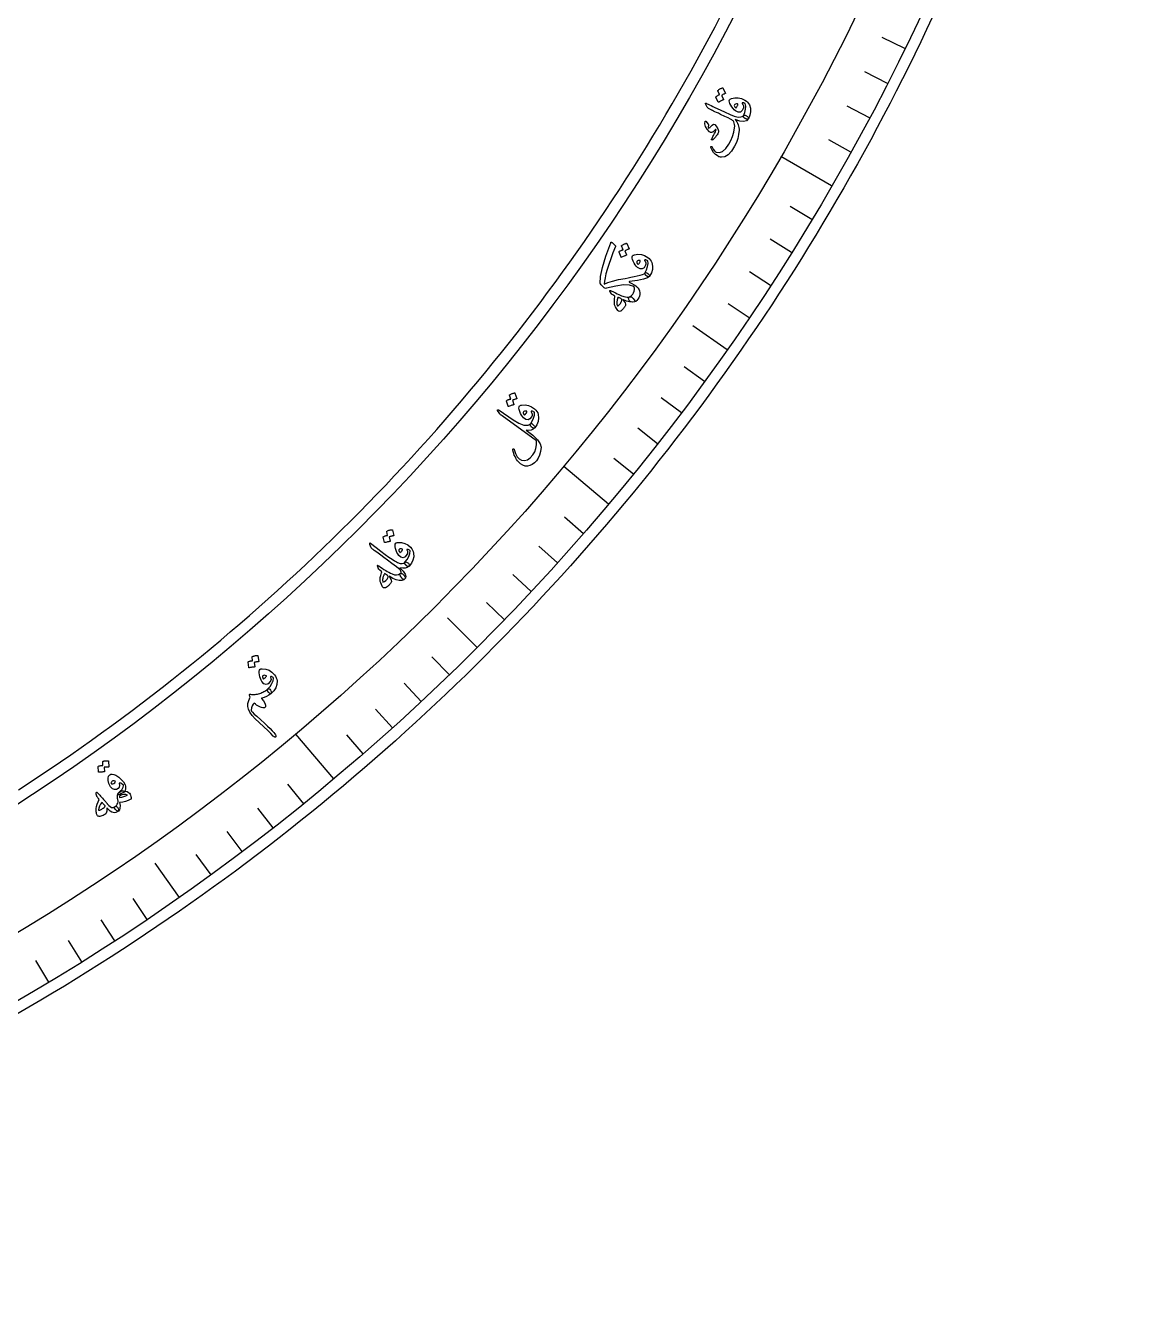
# Model space of a CAD drawing. Header units: millimetres. Extents: x -140 to 140, y -140 to 181.
# Drawn here: x 70.3 to 139.3, y -139.3 to -59.6 of the extents above; entities that cross this region are included whole.
import ezdxf

# ---------------------------------------------------------------- set-up
doc = ezdxf.new("R2010")
doc.units = ezdxf.units.MM
for name, color, linetype in [('CUT_INNER', 6, 'Continuous'), ('CUT_OUTER', 1, 'Continuous'), ('ENGRAVE', 7, 'Continuous'), ('ENGRAVE_FINE', 8, 'Continuous'), ('TEXT', 5, 'Continuous')]:
    doc.layers.add(name, color=color, linetype=linetype)

msp = doc.modelspace()

# ---------------------------------------------------------------- linework, layer by layer
at = {"layer": 'CUT_INNER'}
msp.add_lwpolyline([(69.8561, -107.3766), (70.5137, -106.9459), (71.1685, -106.5113), (71.8207, -106.0726), (72.4702, -105.6299), (73.117, -105.1832), (73.761, -104.7326), (74.4023, -104.2781), (75.0407, -103.8196), (75.6763, -103.3572), (76.3091, -102.8909), (76.939, -102.4207), (77.566, -101.9467), (78.19, -101.4689), (78.8112, -100.9872), (79.4293, -100.5017), (80.0445, -100.0124), (80.6567, -99.5194), (81.2658, -99.0226), (81.8718, -98.5221), (82.4748, -98.0179), (83.0747, -97.51), (83.6714, -96.9985), (84.265, -96.4832), (84.8555, -95.9644), (85.4427, -95.4419), (86.0267, -94.9158), (86.6075, -94.3862), (87.185, -93.853), (87.7592, -93.3163), (88.3301, -92.7761), (88.8977, -92.2323), (89.462, -91.6851), (90.0229, -91.1345), (90.5804, -90.5804), (91.1345, -90.0229), (91.6851, -89.462), (92.2323, -88.8977), (92.7761, -88.3301), (93.3163, -87.7592), (93.853, -87.185), (94.3862, -86.6075), (94.9158, -86.0267), (95.4419, -85.4427), (95.9644, -84.8555), (96.4832, -84.265), (96.9985, -83.6714), (97.51, -83.0747), (98.0179, -82.4748), (98.5221, -81.8718), (99.0226, -81.2658), (99.5194, -80.6567), (100.0124, -80.0445), (100.5017, -79.4293), (100.9872, -78.8112), (101.4689, -78.19), (101.9467, -77.566), (102.4207, -76.939), (102.8909, -76.3091), (103.3572, -75.6763), (103.8196, -75.0407), (104.2781, -74.4023), (104.7326, -73.761), (105.1832, -73.117), (105.6299, -72.4702), (106.0726, -71.8207), (106.5113, -71.1685), (106.9459, -70.5137), (107.3766, -69.8561), (107.8032, -69.196), (108.2257, -68.5332), (108.6442, -67.8678), (109.0586, -67.1999), (109.4689, -66.5295), (109.875, -65.8566), (110.2771, -65.1811), (110.6749, -64.5033), (111.0686, -63.823), (111.4581, -63.1403), (111.8435, -62.4552), (112.2246, -61.7677), (112.6015, -61.078), (112.9741, -60.3859), (113.3425, -59.6916), (113.7066, -58.995)], dxfattribs=at)
at = {"layer": 'CUT_OUTER'}
msp.add_lwpolyline([(126.9234, -59.08), (126.5585, -59.8577), (126.1888, -60.6331), (125.8144, -61.4063), (125.4353, -62.1771), (125.0514, -62.9456), (124.6628, -63.7117), (124.2695, -64.4754), (123.8716, -65.2367), (123.469, -65.9955), (123.0617, -66.7519), (122.6498, -67.5057), (122.2333, -68.257), (121.8122, -69.0057), (121.3865, -69.7519), (120.9562, -70.4954), (120.5214, -71.2362), (120.082, -71.9744), (119.6381, -72.7098), (119.1897, -73.4426), (118.7368, -74.1725), (118.2795, -74.8997), (117.8177, -75.624), (117.3515, -76.3455), (116.8808, -77.0641), (116.4057, -77.7798), (115.9263, -78.4926), (115.4425, -79.2025), (114.9544, -79.9093), (114.4619, -80.6131), (113.9651, -81.314), (113.464, -82.0117), (112.9587, -82.7064), (112.4491, -83.3979), (111.9352, -84.0863), (111.4172, -84.7715), (110.8949, -85.4536), (110.3685, -86.1324), (109.8379, -86.808), (109.3032, -87.4803), (108.7644, -88.1494), (108.2215, -88.8151), (107.6745, -89.4774), (107.1234, -90.1364), (106.5683, -90.792), (106.0092, -91.4442), (105.4462, -92.0929), (104.8791, -92.7382), (104.3081, -93.38), (103.7332, -94.0183), (103.1543, -94.653), (102.5716, -95.2841), (101.985, -95.9117), (101.3946, -96.5357), (100.8004, -97.156), (100.2023, -97.7727), (99.6005, -98.3857), (98.9949, -98.9949), (98.3857, -99.6005), (97.7727, -100.2023), (97.156, -100.8004), (96.5357, -101.3946), (95.9117, -101.985), (95.2841, -102.5716), (94.653, -103.1543), (94.0183, -103.7332), (93.38, -104.3081), (92.7382, -104.8791), (92.0929, -105.4462), (91.4442, -106.0092), (90.792, -106.5683), (90.1364, -107.1234), (89.4774, -107.6745), (88.8151, -108.2215), (88.1494, -108.7644), (87.4803, -109.3032), (86.808, -109.8379), (86.1324, -110.3685), (85.4536, -110.8949), (84.7715, -111.4172), (84.0863, -111.9352), (83.3979, -112.4491), (82.7064, -112.9587), (82.0117, -113.464), (81.314, -113.9651), (80.6131, -114.4619), (79.9093, -114.9544), (79.2025, -115.4425), (78.4926, -115.9263), (77.7798, -116.4057), (77.0641, -116.8808), (76.3455, -117.3515), (75.624, -117.8177), (74.8997, -118.2795), (74.1725, -118.7368), (73.4426, -119.1897), (72.7098, -119.6381), (71.9744, -120.082), (71.2362, -120.5214), (70.4954, -120.9562), (69.7519, -121.3865)], dxfattribs=at)
at = {"layer": 'ENGRAVE'}
for points in [[(120.6252, -69.643), (117.4511, -67.8104)], [(114.0964, -79.8912), (111.9519, -78.3895)], [(106.6993, -89.5313), (103.8916, -87.1754)], [(98.4901, -98.4901), (96.6389, -96.6389)], [(89.5313, -106.6993), (87.1754, -103.8916)], [(79.8912, -114.0964), (78.3895, -111.9519)]]:
    msp.add_lwpolyline(points, dxfattribs=at)
for radius in [139.286, 135.6208, 128.814]:
    msp.add_circle((0, 0), radius, dxfattribs=at)
at = {"layer": 'ENGRAVE_FINE'}
for points in [[(125.1894, -61.059), (123.7776, -60.3704)], [(124.1047, -63.2345), (122.7051, -62.5214)], [(122.9822, -65.3908), (121.5953, -64.6534)], [(121.8223, -67.5272), (120.4484, -66.7657)], [(119.3914, -71.7376), (118.045, -70.9286)], [(118.1212, -73.8103), (116.7891, -72.9779)], [(116.8151, -75.8606), (115.4977, -75.0051)], [(115.4733, -77.8877), (114.1711, -77.0094)], [(112.6847, -81.8703), (111.4139, -80.947)], [(111.2387, -83.8244), (109.9842, -82.8791)], [(109.7589, -85.753), (108.5211, -84.7859)], [(108.2456, -87.6555), (107.0248, -86.667)], [(105.1205, -91.3798), (103.935, -90.3493)], [(103.5097, -93.2005), (102.3423, -92.1495)], [(101.8673, -94.9928), (100.7185, -93.9215)], [(100.194, -96.7562), (99.064, -95.665)], [(96.7562, -100.194), (95.665, -99.064)], [(94.9928, -101.8673), (93.9215, -100.7185)], [(93.2005, -103.5097), (92.1495, -102.3423)], [(91.3798, -105.1205), (90.3493, -103.935)], [(87.6555, -108.2456), (86.667, -107.0248)], [(85.753, -109.7589), (84.7859, -108.5211)], [(83.8244, -111.2387), (82.8791, -109.9842)], [(81.8703, -112.6847), (80.947, -111.4139)], [(77.8877, -115.4733), (77.0094, -114.1711)], [(75.8606, -116.8151), (75.0051, -115.4977)], [(73.8103, -118.1212), (72.9779, -116.7891)], [(71.7376, -119.3914), (70.9286, -118.045)]]:
    msp.add_lwpolyline(points, dxfattribs=at)
at = {"layer": 'TEXT'}
for points in [[(113.515, -63.7071), (113.5131, -63.7005), (113.5139, -63.6932), (113.5173, -63.6851), (113.5233, -63.6764), (113.5545, -63.6503), (113.5864, -63.6259), (113.619, -63.6033), (113.6522, -63.5825), (113.6865, -63.5633), (113.7221, -63.5458), (113.7591, -63.5297), (113.7974, -63.5153), (113.8074, -63.514), (113.8162, -63.5158), (113.8237, -63.5209), (113.8301, -63.5291), (113.9991, -63.8365), (114, -63.8429), (113.9964, -63.8495), (113.9881, -63.8562), (113.9752, -63.8632), (113.9648, -63.867), (113.9494, -63.8742), (113.929, -63.8848), (113.9037, -63.8986), (113.8731, -63.9159), (113.8369, -63.9366), (113.7951, -63.9609), (113.7476, -63.9886), (113.8766, -64.2304), (113.8794, -64.2398), (113.8766, -64.2482), (113.8682, -64.2557), (113.8541, -64.2622), (113.8419, -64.2679), (113.8232, -64.2771), (113.798, -64.2899), (113.7663, -64.3062), (113.7279, -64.3265), (113.6824, -64.3511), (113.63, -64.3802), (113.5705, -64.4136), (113.5624, -64.4159), (113.556, -64.4154), (113.5513, -64.4118), (113.5482, -64.4054), (113.3929, -64.0995), (113.391, -64.0929), (113.3918, -64.0856), (113.3952, -64.0775), (113.4013, -64.0688), (113.4265, -64.0458), (113.4527, -64.0245), (113.4799, -64.0049), (113.5081, -63.987), (113.5372, -63.9706), (113.5668, -63.9557), (113.597, -63.9422), (113.6278, -63.9301)], [(112.756, -64.5144), (112.7432, -64.4851), (112.7448, -64.4691), (112.7607, -64.4663), (112.7911, -64.4768), (112.8176, -64.4889), (112.8609, -64.5094), (112.9213, -64.5382), (112.9986, -64.5753), (113.093, -64.6205), (113.2046, -64.6736), (113.3334, -64.7345), (113.4794, -64.8032), (113.9379, -65.0155), (114.2932, -65.1724), (114.5453, -65.2742), (114.6942, -65.321), (114.834, -65.338), (114.9513, -65.3342), (115.046, -65.3096), (115.1182, -65.2643), (115.1492, -65.2412), (115.1832, -65.2289), (115.2202, -65.2272), (115.2601, -65.2363), (115.2994, -65.2532), (115.3348, -65.2752), (115.3661, -65.3022), (115.3935, -65.3344), (115.4144, -65.3669), (115.4266, -65.395), (115.4301, -65.4187), (115.4247, -65.4381), (115.302, -65.5675), (115.1242, -65.6202), (114.8914, -65.596), (114.6039, -65.495), (114.6531, -65.5643), (114.6991, -65.642), (114.742, -65.7281), (114.7817, -65.8227), (114.812, -65.9136), (114.8327, -66.0014), (114.8438, -66.0861), (114.8455, -66.1676), (114.8184, -66.422), (114.7614, -66.6725), (114.6745, -66.919), (114.5577, -67.1614), (114.3619, -67.4711), (114.16, -67.6894), (113.9524, -67.8165), (113.7396, -67.8525), (113.6806, -67.8453), (113.626, -67.8327), (113.5757, -67.8147), (113.5298, -67.7913), (113.3808, -67.6792), (113.2568, -67.5497), (113.158, -67.4029), (113.0842, -67.2388), (113.0806, -67.2247), (113.0801, -67.2113), (113.0825, -67.1986), (113.088, -67.1865), (113.0949, -67.1782), (113.1038, -67.1732), (113.1147, -67.1717), (113.1275, -67.1737), (113.1383, -67.1798), (113.1487, -67.1897), (113.1586, -67.2032), (113.168, -67.2204), (113.2364, -67.3449), (113.3018, -67.4398), (113.3643, -67.5052), (113.4238, -67.541), (113.6187, -67.56), (113.8146, -67.4812), (114.0113, -67.3044), (114.2084, -67.0295), (114.3297, -66.7994), (114.4299, -66.5514), (114.5086, -66.2855), (114.5658, -66.0019), (114.5731, -65.9014), (114.5669, -65.8057), (114.5472, -65.7147), (114.514, -65.6285), (114.4977, -65.6032), (114.4709, -65.5757), (114.4335, -65.546), (114.3854, -65.5143), (114.3013, -65.4661), (114.1573, -65.3926), (113.9533, -65.2937), (113.6894, -65.1694), (113.5512, -65.1049), (113.4318, -65.0491), (113.3313, -65.0022), (113.2497, -64.9642), (113.1866, -64.9349), (113.1415, -64.9139), (113.1144, -64.9013), (113.1054, -64.8971), (113.0132, -64.8522), (112.9417, -64.8087), (112.8909, -64.7665), (112.8607, -64.7255)], [(114.2497, -64.2622), (114.2662, -64.2408), (114.2909, -64.2207), (114.324, -64.2018), (114.3653, -64.1843), (114.5818, -64.1313), (114.7937, -64.1284), (115.0011, -64.1756), (115.2038, -64.2734), (115.3001, -64.3408), (115.3793, -64.4128), (115.4414, -64.4893), (115.4864, -64.5704), (115.551, -64.7881), (115.562, -65.0059), (115.5193, -65.2238), (115.4228, -65.4415), (115.4061, -65.4595), (115.3814, -65.4689), (115.3485, -65.4698), (115.3076, -65.4621), (115.2861, -65.4557), (115.2651, -65.4476), (115.2446, -65.4378), (115.2244, -65.4262), (115.2051, -65.4136), (115.187, -65.4009), (115.17, -65.3881), (115.1544, -65.3751), (115.1293, -65.3488), (115.1147, -65.3221), (115.1103, -65.2951), (115.1163, -65.2677), (115.2028, -65.0522), (115.2509, -64.8501), (115.2608, -64.6616), (115.2325, -64.4868), (115.1813, -64.4657), (115.1391, -64.4514), (115.106, -64.4438), (115.0821, -64.443), (115.0596, -64.4455), (115.0432, -64.4503), (115.0328, -64.4574), (115.0284, -64.4667), (115.0271, -64.4741), (115.0273, -64.4807), (115.0291, -64.4865), (115.0325, -64.4915), (115.0815, -64.5621), (115.1108, -64.6319), (115.1204, -64.7008), (115.1103, -64.7687), (115.0313, -64.9382), (114.9242, -65.0248), (114.7891, -65.0285), (114.6261, -64.9493), (114.5435, -64.8846), (114.4652, -64.8043), (114.3912, -64.7086), (114.3213, -64.5975), (114.2671, -64.4914), (114.2371, -64.4002), (114.2313, -64.3238), (114.2497, -64.2622)], [(114.555, -64.5817), (114.5456, -64.6209), (114.556, -64.6617), (114.5862, -64.7043), (114.6362, -64.7485), (114.6453, -64.7534), (114.652, -64.7563), (114.6565, -64.7574), (114.6586, -64.7567), (114.6862, -64.7271), (114.7103, -64.695), (114.7307, -64.6602), (114.7475, -64.6229), (114.7585, -64.5879), (114.7634, -64.5567), (114.7622, -64.5294), (114.7549, -64.506), (114.6785, -64.5135), (114.6198, -64.5286), (114.5786, -64.5513), (114.555, -64.5817)], [(112.725, -65.6024), (112.7294, -65.5966), (112.7351, -65.5927), (112.7421, -65.5905), (112.7502, -65.5902), (112.7562, -65.592), (112.7621, -65.5949), (112.768, -65.5989), (112.7739, -65.604), (112.9123, -65.7787), (112.9255, -65.7979), (112.9342, -65.815), (112.9384, -65.8301), (112.9381, -65.8432), (112.9256, -65.8923), (112.9206, -65.9373), (112.923, -65.9784), (112.9329, -66.0153), (112.9424, -66.0271), (112.9592, -66.0284), (112.9832, -66.0194), (113.0144, -66), (113.0319, -65.985), (113.0493, -65.9692), (113.0667, -65.9525), (113.084, -65.935), (113.1014, -65.9163), (113.119, -65.8963), (113.1368, -65.8751), (113.1547, -65.8525), (113.24, -65.7881), (113.3293, -65.8034), (113.4226, -65.8986), (113.5197, -66.0739), (113.5426, -66.1363), (113.5562, -66.1922), (113.5605, -66.2416), (113.5556, -66.2844), (113.5415, -66.3265), (113.5144, -66.3801), (113.4743, -66.4453), (113.4211, -66.5221), (113.393, -66.5608), (113.3649, -66.5966), (113.3367, -66.6295), (113.3085, -66.6596), (113.2809, -66.6872), (113.2545, -66.7127), (113.2294, -66.7361), (113.2055, -66.7574), (113.1869, -66.7682), (113.1698, -66.7736), (113.1541, -66.7737), (113.1399, -66.7684), (113.1278, -66.7585), (113.122, -66.7466), (113.1225, -66.7328), (113.1293, -66.717), (113.1537, -66.6683), (113.1823, -66.6136), (113.2149, -66.5528), (113.2516, -66.486), (113.3199, -66.3612), (113.3686, -66.261), (113.3977, -66.1855), (113.4072, -66.1347), (113.4064, -66.1269), (113.4029, -66.1208), (113.3965, -66.1166), (113.3875, -66.1141), (113.3809, -66.1143), (113.3733, -66.1171), (113.3646, -66.1228), (113.3549, -66.1312), (113.2743, -66.2149), (113.2386, -66.2487), (113.203, -66.2747), (113.1675, -66.2927), (113.132, -66.303), (113.0948, -66.3074), (113.0614, -66.3033), (113.0319, -66.2908), (113.0062, -66.2698), (112.8512, -66.0968), (112.7526, -65.9279), (112.7106, -65.7631), (112.725, -65.6024)], [(106.8312, -73.1811), (106.8379, -73.1726), (106.845, -73.1661), (106.8525, -73.1616), (106.8604, -73.1592), (106.8728, -73.158), (106.8861, -73.1616), (106.9003, -73.1698), (106.9154, -73.1828), (107.1144, -73.3704), (107.1227, -73.3804), (107.127, -73.3919), (107.1274, -73.4047), (107.1239, -73.4189), (106.9685, -73.8292), (106.8315, -74.2064), (106.7131, -74.5505), (106.6138, -74.8618), (106.5338, -75.1399), (106.4737, -75.3848), (106.4337, -75.5966), (106.4138, -75.7752), (106.6505, -75.6758), (106.9492, -75.584), (107.3099, -75.4992), (107.7328, -75.421), (107.9086, -75.3886), (108.0932, -75.3512), (108.2864, -75.3088), (108.4884, -75.2613), (108.6727, -75.2131), (108.813, -75.1689), (108.9095, -75.1288), (108.9619, -75.0928), (109.0182, -75.0576), (109.0809, -75.065), (109.1499, -75.1149), (109.2253, -75.2074), (109.2429, -75.2362), (109.2532, -75.2601), (109.2563, -75.2789), (109.2521, -75.2927), (109.1264, -75.3827), (108.8768, -75.4673), (108.5033, -75.5459), (108.0064, -75.6173), (107.9853, -75.6274), (107.9747, -75.6369), (107.9746, -75.6461), (107.9849, -75.6548), (108.1501, -75.7389), (108.2891, -75.8177), (108.4019, -75.8913), (108.4885, -75.9596), (108.5348, -76.0176), (108.5723, -76.0772), (108.6008, -76.1383), (108.6205, -76.2011), (108.6397, -76.3147), (108.6403, -76.4232), (108.6223, -76.5265), (108.5857, -76.6247), (108.5294, -76.724), (108.4639, -76.8005), (108.3892, -76.8542), (108.3055, -76.8851), (108.1951, -76.9007), (108.1052, -76.8915), (108.0359, -76.8576), (107.9872, -76.799), (107.9505, -76.7163), (107.9413, -76.6507), (107.9595, -76.6022), (108.0052, -76.5708), (108.0833, -76.5304), (108.1513, -76.4745), (108.2094, -76.403), (108.2573, -76.3159), (108.291, -76.2204), (108.3065, -76.1236), (108.3037, -76.0253), (108.2827, -75.9258), (108.0121, -75.8406), (107.6346, -75.8316), (107.1504, -75.8974), (106.5595, -76.0363), (106.5095, -76.0427), (106.4612, -76.0341), (106.4145, -76.0106), (106.3695, -75.9722), (106.2879, -75.8877), (106.2286, -75.8192), (106.1915, -75.7666), (106.1768, -75.73), (106.1934, -75.3059), (106.3091, -74.742), (106.5215, -74.038), (106.8279, -73.1928), (106.8288, -73.1912), (106.8294, -73.1897), (106.8297, -73.1883), (106.8296, -73.1869), (106.8295, -73.1855), (106.8297, -73.1841), (106.8303, -73.1826), (106.8312, -73.1811)], [(107.5056, -73.3949), (107.5043, -73.3881), (107.5057, -73.3809), (107.5098, -73.3732), (107.5166, -73.365), (107.5499, -73.3417), (107.5838, -73.3202), (107.6182, -73.3006), (107.6531, -73.2827), (107.689, -73.2666), (107.726, -73.2522), (107.7642, -73.2395), (107.8037, -73.2285), (107.8137, -73.228), (107.8223, -73.2306), (107.8294, -73.2363), (107.835, -73.2451), (107.9765, -73.5662), (107.9769, -73.5726), (107.9726, -73.5788), (107.9638, -73.5848), (107.9504, -73.5906), (107.9396, -73.5935), (107.9237, -73.5993), (107.9025, -73.6081), (107.876, -73.6196), (107.8441, -73.6342), (107.8062, -73.6517), (107.7624, -73.6722), (107.7126, -73.6957), (107.82, -73.9477), (107.822, -73.9574), (107.8185, -73.9655), (107.8094, -73.9722), (107.7948, -73.9775), (107.7822, -73.9821), (107.7628, -73.9896), (107.7365, -74.0001), (107.7035, -74.0136), (107.6634, -74.0305), (107.616, -74.0511), (107.5612, -74.0754), (107.4991, -74.1035), (107.4908, -74.1051), (107.4845, -74.104), (107.48, -74.1), (107.4775, -74.0933), (107.3496, -73.7751), (107.3483, -73.7683), (107.3497, -73.7611), (107.3538, -73.7534), (107.3606, -73.7452), (107.3877, -73.7245), (107.4157, -73.7056), (107.4445, -73.6885), (107.4742, -73.6731), (107.5046, -73.6593), (107.5354, -73.647), (107.5667, -73.6362), (107.5984, -73.6269)], [(108.1888, -74.012), (108.2072, -73.9922), (108.2336, -73.9743), (108.2681, -73.9585), (108.3108, -73.9446), (108.5312, -73.9108), (108.7425, -73.9264), (108.9449, -73.9916), (109.1383, -74.1067), (109.2284, -74.1823), (109.301, -74.261), (109.3562, -74.3426), (109.3939, -74.4273), (109.4392, -74.6498), (109.4311, -74.8678), (109.3694, -75.0811), (109.2543, -75.2895), (109.2361, -75.306), (109.2106, -75.3132), (109.1778, -75.3112), (109.1377, -75.2999), (109.1169, -75.2917), (109.0967, -75.2818), (109.0771, -75.2702), (109.058, -75.2569), (109.0398, -75.2427), (109.0229, -75.2285), (109.0072, -75.2142), (108.9927, -75.1999), (108.9701, -75.1715), (108.9578, -75.1436), (108.9558, -75.1163), (108.9641, -75.0895), (109.0692, -74.8824), (109.1348, -74.6854), (109.1612, -74.4985), (109.1483, -74.3219), (109.0991, -74.2963), (109.0583, -74.2783), (109.026, -74.2679), (109.0022, -74.265), (108.9796, -74.2656), (108.9628, -74.269), (108.9519, -74.2751), (108.9467, -74.284), (108.9447, -74.2912), (108.9444, -74.2978), (108.9457, -74.3037), (108.9486, -74.309), (108.9912, -74.3837), (109.0143, -74.4557), (109.0179, -74.5252), (109.0018, -74.592), (108.9084, -74.7539), (108.7941, -74.8308), (108.6592, -74.8226), (108.5037, -74.7295), (108.4271, -74.6578), (108.3561, -74.571), (108.2907, -74.4692), (108.2309, -74.3524), (108.1862, -74.242), (108.1642, -74.1484), (108.1651, -74.0718), (108.1888, -74.012)], [(108.4651, -74.3571), (108.4522, -74.3953), (108.459, -74.4369), (108.4854, -74.4819), (108.5314, -74.5304), (108.54, -74.536), (108.5464, -74.5395), (108.5508, -74.541), (108.5529, -74.5405), (108.5831, -74.5134), (108.6098, -74.4835), (108.6332, -74.4507), (108.6532, -74.415), (108.6673, -74.3811), (108.6749, -74.3505), (108.676, -74.3232), (108.6708, -74.2992), (108.5941, -74.2999), (108.5342, -74.3098), (108.4912, -74.3289), (108.4651, -74.3571)], [(108.0106, -76.5699), (108.0627, -76.5637), (108.1178, -76.5795), (108.1758, -76.6174), (108.2369, -76.6772), (108.2977, -76.7552), (108.3297, -76.8154), (108.3331, -76.8576), (108.3077, -76.8819), (108.1754, -76.9072), (108.0111, -76.8921), (107.8148, -76.8365), (107.5867, -76.7404), (107.6773, -76.8578), (107.7356, -76.9564), (107.7616, -77.0362), (107.7552, -77.0972), (107.7428, -77.1235), (107.7278, -77.1507), (107.7103, -77.1789), (107.6904, -77.208), (107.6685, -77.2381), (107.6452, -77.2693), (107.6205, -77.3016), (107.5943, -77.335), (107.545, -77.3915), (107.5028, -77.4338), (107.4678, -77.4619), (107.44, -77.4758), (107.3831, -77.4814), (107.3353, -77.4753), (107.2964, -77.4576), (107.2666, -77.4282), (107.1875, -77.3028), (107.129, -77.2008), (107.0909, -77.1221), (107.0735, -77.0667), (107.0648, -77.0034), (107.0593, -76.939), (107.0568, -76.8736), (107.0575, -76.8071), (107.0614, -76.7391), (107.0686, -76.669), (107.0791, -76.5968), (107.0928, -76.5224), (106.9572, -76.4495), (106.9293, -76.4343), (106.9064, -76.418), (106.8886, -76.4004), (106.8758, -76.3817), (106.7799, -76.2127), (106.7721, -76.1862), (106.7824, -76.1739), (106.8109, -76.1757), (106.8575, -76.1916), (106.9933, -76.2602), (107.1183, -76.3224), (107.2326, -76.3781), (107.3363, -76.4273), (107.4292, -76.4695), (107.5117, -76.5041), (107.5835, -76.5312), (107.6448, -76.5508), (107.7518, -76.5757), (107.8484, -76.5871), (107.9347, -76.5852), (108.0106, -76.5699)], [(107.2803, -76.6035), (107.2338, -76.7653), (107.2138, -76.9084), (107.2203, -77.0327), (107.2535, -77.1383), (107.2867, -77.1257), (107.3216, -77.104), (107.3582, -77.0732), (107.3964, -77.0334), (107.4158, -77.0086), (107.4344, -76.9828), (107.4522, -76.9562), (107.469, -76.9286), (107.4847, -76.8999), (107.4986, -76.8696), (107.5109, -76.8379), (107.5216, -76.8047), (107.5235, -76.7591), (107.5, -76.717), (107.4511, -76.6785), (107.3768, -76.6436), (107.3406, -76.6303), (107.3124, -76.6192), (107.2923, -76.6103), (107.2803, -76.6035)], [(100.5098, -82.7167), (100.5091, -82.7099), (100.5111, -82.7028), (100.5159, -82.6954), (100.5234, -82.6879), (100.5587, -82.6677), (100.5943, -82.6493), (100.6304, -82.6328), (100.6668, -82.6182), (100.7039, -82.6054), (100.742, -82.5943), (100.7813, -82.5851), (100.8215, -82.5776), (100.8316, -82.5781), (100.8399, -82.5814), (100.8465, -82.5877), (100.8512, -82.5969), (100.9635, -82.9294), (100.9632, -82.9358), (100.9585, -82.9416), (100.9491, -82.9468), (100.9353, -82.9514), (100.9243, -82.9533), (100.9079, -82.9577), (100.886, -82.9645), (100.8586, -82.9737), (100.8255, -82.9853), (100.7862, -82.9993), (100.7407, -83.0158), (100.6891, -83.0348), (100.7735, -83.2954), (100.7746, -83.3052), (100.7704, -83.313), (100.7607, -83.3189), (100.7457, -83.3228), (100.7327, -83.3263), (100.7127, -83.332), (100.6856, -83.3402), (100.6516, -83.3506), (100.6101, -83.3638), (100.561, -83.3801), (100.5043, -83.3994), (100.4399, -83.4218), (100.4315, -83.4227), (100.4253, -83.421), (100.4212, -83.4167), (100.4193, -83.4098), (100.3204, -83.0814), (100.3197, -83.0746), (100.3217, -83.0675), (100.3265, -83.0602), (100.3341, -83.0526), (100.3629, -83.0344), (100.3924, -83.0181), (100.4227, -83.0036), (100.4536, -82.991), (100.4851, -82.98), (100.5169, -82.9705), (100.549, -82.9625), (100.5815, -82.956)], [(100.7293, -84.2549), (101.0968, -84.4715), (101.4096, -84.5826), (101.6676, -84.5879), (101.8706, -84.4876), (101.8941, -84.4899), (101.9271, -84.5115), (101.9695, -84.5524), (102.0213, -84.6126), (102.0603, -84.6622), (102.0838, -84.7028), (102.0919, -84.7344), (102.0845, -84.7571), (101.9836, -84.8479), (101.862, -84.9022), (101.7197, -84.9199), (101.5569, -84.901), (101.9684, -85.2177), (102.2589, -85.502), (102.4281, -85.7543), (102.476, -85.9746), (102.4425, -86.2331), (102.3847, -86.4585), (102.3025, -86.6508), (102.1962, -86.8098), (102.0656, -86.9478), (101.9282, -87.0505), (101.784, -87.1178), (101.6332, -87.1498), (101.4824, -87.1444), (101.3384, -87.0995), (101.2011, -87.0151), (101.0706, -86.8915), (101.0092, -86.8157), (100.9524, -86.7346), (100.9003, -86.648), (100.8528, -86.556), (100.8101, -86.4585), (100.7723, -86.3552), (100.7394, -86.2462), (100.7113, -86.1315), (100.7102, -86.1169), (100.712, -86.1036), (100.7166, -86.0914), (100.7241, -86.0803), (100.7324, -86.0729), (100.742, -86.0684), (100.7529, -86.0671), (100.765, -86.0687), (100.7769, -86.074), (100.787, -86.0836), (100.7954, -86.0975), (100.802, -86.1158), (100.8907, -86.3694), (100.9969, -86.564), (101.121, -86.6993), (101.2632, -86.7753), (101.4451, -86.7965), (101.6228, -86.7479), (101.796, -86.6295), (101.9646, -86.4413), (102.0821, -86.2478), (102.1611, -86.0389), (102.2013, -85.8146), (102.2029, -85.5751), (100.0419, -84.0084), (99.9905, -83.9706), (99.9488, -83.9365), (99.9168, -83.9062), (99.8945, -83.8795), (99.7617, -83.6722), (99.7644, -83.6378), (99.7835, -83.6249), (99.8192, -83.6334), (99.8714, -83.6633)], [(101.1351, -83.3925), (101.1551, -83.3743), (101.183, -83.3589), (101.2188, -83.3462), (101.2626, -83.3362), (101.4851, -83.3222), (101.6942, -83.3567), (101.89, -83.4398), (102.0723, -83.5717), (102.1552, -83.6551), (102.2205, -83.7399), (102.2681, -83.8262), (102.2981, -83.9139), (102.3234, -84.1395), (102.2958, -84.3559), (102.2153, -84.5629), (102.082, -84.7601), (102.0624, -84.7749), (102.0364, -84.7798), (102.0039, -84.7749), (101.9649, -84.7601), (101.945, -84.75), (101.9257, -84.7384), (101.9072, -84.725), (101.8894, -84.7101), (101.8726, -84.6943), (101.857, -84.6787), (101.8426, -84.663), (101.8294, -84.6475), (101.8095, -84.6171), (101.7997, -84.5883), (101.8002, -84.5609), (101.8109, -84.535), (101.934, -84.3381), (102.017, -84.1477), (102.06, -83.9639), (102.063, -83.7869), (102.0162, -83.757), (101.9772, -83.7355), (101.946, -83.7222), (101.9226, -83.7172), (101.9, -83.7158), (101.883, -83.7176), (101.8715, -83.7227), (101.8656, -83.7311), (101.8629, -83.7381), (101.862, -83.7447), (101.8628, -83.7507), (101.8652, -83.7562), (101.901, -83.8344), (101.9176, -83.9082), (101.9149, -83.9777), (101.8929, -84.0428), (101.7854, -84.1957), (101.6646, -84.2621), (101.531, -84.2419), (101.3845, -84.1352), (101.3146, -84.057), (101.2517, -83.9642), (101.1957, -83.8569), (101.1465, -83.7352), (101.1118, -83.6212), (101.0984, -83.5261), (101.1061, -83.4499), (101.1351, -83.3925)], [(101.3794, -83.7608), (101.3631, -83.7977), (101.3662, -83.8398), (101.3884, -83.887), (101.4299, -83.9394), (101.4379, -83.9457), (101.4441, -83.9499), (101.4482, -83.9517), (101.4505, -83.9513), (101.4829, -83.9271), (101.5122, -83.8997), (101.5384, -83.8691), (101.5616, -83.8353), (101.5786, -83.8028), (101.5889, -83.773), (101.5925, -83.7459), (101.5894, -83.7216), (101.5129, -83.7155), (101.4525, -83.72), (101.4079, -83.7351), (101.3794, -83.7608)], [(92.8464, -91.235), (92.8462, -91.2281), (92.8489, -91.2212), (92.8543, -91.2143), (92.8624, -91.2074), (92.8994, -91.1904), (92.9365, -91.1753), (92.9738, -91.162), (93.0114, -91.1506), (93.0495, -91.1411), (93.0885, -91.1335), (93.1284, -91.1277), (93.1691, -91.1238), (93.1791, -91.1252), (93.1871, -91.1293), (93.1931, -91.1361), (93.197, -91.1457), (93.2796, -91.4867), (93.2788, -91.4931), (93.2735, -91.4985), (93.2638, -91.5028), (93.2495, -91.5062), (93.2385, -91.5072), (93.2217, -91.5101), (93.1993, -91.5149), (93.1713, -91.5216), (93.1372, -91.5303), (93.0968, -91.5408), (93.0501, -91.5533), (92.997, -91.5676), (93.0581, -91.8347), (93.0584, -91.8445), (93.0535, -91.8519), (93.0434, -91.8569), (93.0281, -91.8595), (93.0148, -91.8618), (92.9944, -91.8658), (92.9667, -91.8715), (92.9318, -91.8789), (92.8894, -91.8884), (92.8391, -91.9003), (92.7809, -91.9146), (92.7147, -91.9312), (92.7063, -91.9314), (92.7003, -91.9292), (92.6966, -91.9245), (92.6953, -91.9175), (92.6256, -91.5816), (92.6255, -91.5747), (92.6282, -91.5679), (92.6336, -91.561), (92.6418, -91.5541), (92.6721, -91.5386), (92.703, -91.5249), (92.7344, -91.5131), (92.7663, -91.5032), (92.7986, -91.495), (92.8311, -91.4884), (92.8638, -91.4833), (92.8967, -91.4797)], [(93.7125, -94.0468), (93.6784, -93.9847), (93.6617, -93.9344), (93.6622, -93.8959), (93.6799, -93.8692), (93.7127, -93.841), (93.7356, -93.8149), (93.7489, -93.791), (93.7524, -93.7691), (93.7312, -93.7041), (93.6757, -93.6285), (93.5859, -93.5421), (93.4618, -93.4451), (93.1627, -93.2271), (92.8968, -93.0327), (92.6641, -92.8618), (92.4645, -92.7145), (92.2978, -92.5912), (92.1638, -92.4919), (92.0624, -92.4167), (91.9937, -92.3657), (91.95, -92.33), (91.9157, -92.2983), (91.8906, -92.2704), (91.8749, -92.2464), (91.7913, -92.0422), (91.7815, -91.986), (91.7859, -91.9549), (91.8046, -91.9491), (91.8375, -91.9684), (92.1794, -92.2338), (92.484, -92.4661), (92.7512, -92.6656), (92.981, -92.8322), (93.1732, -92.9664), (93.3276, -93.069), (93.444, -93.1399), (93.5226, -93.1791), (93.671, -93.2242), (93.7977, -93.2357), (93.9024, -93.2136), (93.9853, -93.1579), (94.0117, -93.1406), (94.0441, -93.136), (94.0825, -93.1443), (94.1267, -93.1653), (94.1629, -93.1897), (94.1935, -93.2189), (94.2186, -93.2531), (94.2381, -93.2921), (94.2495, -93.3293), (94.2528, -93.3607), (94.2482, -93.3862), (94.2356, -93.4059), (94.1232, -93.4893), (93.9914, -93.5323), (93.8402, -93.5351), (93.6696, -93.4974), (93.871, -93.712), (93.993, -93.8968), (94.0353, -94.0517), (93.9981, -94.1768), (93.9795, -94.2001), (93.9603, -94.2172), (93.9405, -94.228), (93.9199, -94.2326), (93.8946, -94.2313), (93.8686, -94.2216), (93.8419, -94.2036), (93.8146, -94.1772), (93.8009, -94.1607), (93.7874, -94.1443), (93.774, -94.1281), (93.7608, -94.112), (93.748, -94.096), (93.7356, -94.0798), (93.7238, -94.0634), (93.7125, -94.0468)], [(93.4098, -91.9631), (93.4313, -91.9468), (93.4605, -91.9339), (93.4973, -91.9244), (93.5418, -91.9183), (93.7646, -91.9239), (93.9699, -91.9766), (94.1576, -92.0766), (94.3276, -92.2241), (94.4029, -92.3144), (94.4605, -92.4046), (94.5003, -92.4948), (94.5225, -92.5848), (94.5278, -92.8118), (94.4813, -93.0249), (94.3829, -93.224), (94.2328, -93.4087), (94.212, -93.4217), (94.1856, -93.4243), (94.1537, -93.4166), (94.1162, -93.3984), (94.0972, -93.3867), (94.079, -93.3733), (94.0618, -93.3584), (94.0453, -93.342), (94.03, -93.3248), (94.0158, -93.3078), (94.0029, -93.291), (93.9911, -93.2743), (93.9739, -93.2423), (93.9667, -93.2127), (93.9696, -93.1855), (93.9825, -93.1607), (94.1225, -92.9754), (94.2219, -92.793), (94.2809, -92.6137), (94.2994, -92.4376), (94.2555, -92.4038), (94.2185, -92.3789), (94.1886, -92.3629), (94.1657, -92.3558), (94.1434, -92.3524), (94.1262, -92.3528), (94.1143, -92.3568), (94.1077, -92.3647), (94.1045, -92.3715), (94.103, -92.3779), (94.1032, -92.3839), (94.1051, -92.3896), (94.1339, -92.4707), (94.1439, -92.5457), (94.1351, -92.6147), (94.1075, -92.6776), (93.9869, -92.8204), (93.8608, -92.8759), (93.7295, -92.8441), (93.5929, -92.725), (93.5302, -92.6408), (93.4757, -92.5429), (93.4293, -92.4311), (93.391, -92.3055), (93.3665, -92.1889), (93.3615, -92.093), (93.3759, -92.0178), (93.4098, -91.9631)], [(93.6208, -92.3515), (93.6014, -92.3869), (93.6007, -92.429), (93.6187, -92.478), (93.6554, -92.5338), (93.6628, -92.5409), (93.6686, -92.5455), (93.6726, -92.5477), (93.6748, -92.5476), (93.7092, -92.5263), (93.7409, -92.5016), (93.7697, -92.4734), (93.7957, -92.4418), (93.8155, -92.4109), (93.8284, -92.3821), (93.8344, -92.3554), (93.8335, -92.3309), (93.7578, -92.3181), (93.6972, -92.3172), (93.6515, -92.3284), (93.6208, -92.3515)], [(93.1723, -93.8827), (93.3202, -93.9363), (93.4541, -93.9518), (93.5741, -93.9295), (93.6799, -93.8692), (93.71, -93.8537), (93.7445, -93.8517), (93.7835, -93.8632), (93.827, -93.8883), (93.8476, -93.904), (93.8679, -93.9208), (93.8878, -93.9386), (93.9073, -93.9575), (93.926, -93.9776), (93.9433, -93.9991), (93.9592, -94.0219), (93.9737, -94.0462), (93.995, -94.0885), (94.0067, -94.1239), (94.0086, -94.1524), (94.0009, -94.174), (93.9542, -94.2205), (93.901, -94.257), (93.8413, -94.2833), (93.775, -94.2996), (93.614, -94.2977), (93.4315, -94.253), (93.2276, -94.1652), (93.0023, -94.0346), (93.0797, -94.1673), (93.1253, -94.2764), (93.1391, -94.3618), (93.1212, -94.4235), (93.1034, -94.4486), (93.0836, -94.4743), (93.0619, -94.5005), (93.0383, -94.5271), (93.0126, -94.5545), (92.9846, -94.5827), (92.9544, -94.6117), (92.9218, -94.6416), (92.8601, -94.6946), (92.8097, -94.7324), (92.7705, -94.755), (92.7427, -94.7624), (92.6842, -94.7614), (92.6367, -94.7483), (92.6001, -94.7232), (92.5744, -94.686), (92.5129, -94.5518), (92.4686, -94.4445), (92.4416, -94.364), (92.4319, -94.3105), (92.4305, -94.2495), (92.4332, -94.1858), (92.44, -94.1195), (92.451, -94.0503), (92.4661, -93.9785), (92.4853, -93.904), (92.5087, -93.8267), (92.5361, -93.7467), (92.4094, -93.6516), (92.3949, -93.6395), (92.3815, -93.6283), (92.3694, -93.6179), (92.3585, -93.6084), (92.3491, -93.5994), (92.3417, -93.5906), (92.3361, -93.582), (92.3324, -93.5736), (92.2586, -93.3879), (92.2526, -93.3593), (92.2649, -93.3486), (92.2955, -93.3556), (92.3442, -93.3803), (92.4549, -93.4601), (92.5637, -93.5349), (92.6707, -93.6047), (92.7758, -93.6693), (92.8788, -93.7292), (92.9791, -93.7848), (93.077, -93.836), (93.1723, -93.8827)], [(92.707, -93.8641), (92.693, -93.8896), (92.679, -93.9165), (92.6649, -93.9448), (92.6509, -93.9744), (92.6375, -94.0058), (92.6255, -94.0393), (92.6148, -94.0749), (92.6055, -94.1125), (92.5967, -94.1497), (92.5903, -94.1865), (92.5864, -94.223), (92.5848, -94.2592), (92.5858, -94.2949), (92.5897, -94.3299), (92.5962, -94.3642), (92.6056, -94.3979), (92.6977, -94.364), (92.7826, -94.3023), (92.8599, -94.2127), (92.9298, -94.0952), (92.9343, -94.0705), (92.9281, -94.0433), (92.9112, -94.0136), (92.8835, -93.9814)], [(84.44, -99.0664), (84.4405, -99.0595), (84.4438, -99.0529), (84.4497, -99.0465), (84.4585, -99.0404), (84.4968, -99.0267), (84.5351, -99.0149), (84.5735, -99.005), (84.6119, -98.9969), (84.6506, -98.9908), (84.6902, -98.9867), (84.7304, -98.9844), (84.7713, -98.9841), (84.7812, -98.9864), (84.7888, -98.9911), (84.7941, -98.9985), (84.7972, -99.0084), (84.8494, -99.3554), (84.848, -99.3616), (84.8423, -99.3665), (84.8322, -99.37), (84.8177, -99.3721), (84.8066, -99.3721), (84.7897, -99.3735), (84.7669, -99.3763), (84.7384, -99.3806), (84.7037, -99.3862), (84.6625, -99.3931), (84.6149, -99.4014), (84.5608, -99.411), (84.5981, -99.6824), (84.5975, -99.6922), (84.592, -99.6992), (84.5814, -99.7033), (84.566, -99.7045), (84.5526, -99.7056), (84.5319, -99.7078), (84.5038, -99.711), (84.4684, -99.7154), (84.4253, -99.7211), (84.3741, -99.7285), (84.3149, -99.7376), (84.2475, -99.7483), (84.2391, -99.7478), (84.2333, -99.745), (84.2301, -99.74), (84.2294, -99.7329), (84.1896, -99.3922), (84.1901, -99.3854), (84.1934, -99.3787), (84.1994, -99.3724), (84.2081, -99.3663), (84.2397, -99.3534), (84.2716, -99.3426), (84.304, -99.3336), (84.3366, -99.3265), (84.3695, -99.3212), (84.4025, -99.3175), (84.4355, -99.3153), (84.4686, -99.3146)], [(84.9371, -99.8414), (84.96, -99.827), (84.9902, -99.8168), (85.0277, -99.8105), (85.0725, -99.8084), (85.294, -99.8336), (85.4938, -99.9042), (85.672, -100.0204), (85.8283, -100.1822), (85.8953, -100.2789), (85.9447, -100.3738), (85.9765, -100.4671), (85.9906, -100.5587), (85.9759, -100.7853), (85.9107, -100.9935), (85.7952, -101.1831), (85.6294, -101.3539), (85.6075, -101.365), (85.581, -101.3653), (85.5499, -101.3548), (85.5141, -101.3334), (85.4963, -101.32), (85.4794, -101.3051), (85.4635, -101.2887), (85.4486, -101.2709), (85.4348, -101.2524), (85.4221, -101.2343), (85.4107, -101.2163), (85.4005, -101.1987), (85.3862, -101.1654), (85.3816, -101.1352), (85.3869, -101.1084), (85.402, -101.0848), (85.5577, -100.9125), (85.6729, -100.7396), (85.7474, -100.5662), (85.7814, -100.3924), (85.7406, -100.3549), (85.706, -100.3268), (85.6776, -100.3083), (85.6554, -100.2992), (85.6334, -100.2938), (85.6164, -100.2927), (85.6042, -100.2957), (85.5968, -100.3029), (85.593, -100.3094), (85.591, -100.3156), (85.5907, -100.3217), (85.5921, -100.3275), (85.6136, -100.4108), (85.617, -100.4864), (85.6021, -100.5543), (85.5691, -100.6146), (85.4364, -100.7462), (85.3059, -100.7904), (85.1779, -100.7471), (85.0523, -100.6164), (84.9973, -100.5271), (84.9516, -100.4247), (84.9152, -100.3092), (84.8882, -100.1808), (84.8741, -100.0625), (84.8775, -99.9665), (84.8985, -99.8928), (84.9371, -99.8414)], [(85.113, -100.2469), (85.0905, -100.2804), (85.0861, -100.3223), (85.0997, -100.3727), (85.1314, -100.4315), (85.1382, -100.4392), (85.1435, -100.4443), (85.1473, -100.4469), (85.1495, -100.4469), (85.1857, -100.4288), (85.2194, -100.4069), (85.2506, -100.3814), (85.2793, -100.3522), (85.3017, -100.3232), (85.3171, -100.2956), (85.3254, -100.2696), (85.3266, -100.2451), (85.2524, -100.2256), (85.1921, -100.2195), (85.1456, -100.2265), (85.113, -100.2469)], [(84.3311, -101.3999), (84.4049, -101.4102), (84.4784, -101.4162), (84.5516, -101.418), (84.6244, -101.4155), (84.6967, -101.4084), (84.768, -101.3963), (84.8384, -101.3792), (84.9079, -101.3571), (84.9759, -101.3314), (85.0421, -101.3034), (85.1063, -101.2731), (85.1686, -101.2405), (85.2293, -101.2054), (85.2884, -101.1678), (85.3459, -101.1276), (85.402, -101.0848), (85.4516, -101.061), (85.4997, -101.065), (85.546, -101.0966), (85.5907, -101.1559), (85.628, -101.2254), (85.6468, -101.2815), (85.6473, -101.3244), (85.6294, -101.3539), (85.4895, -101.4591), (85.3438, -101.5434), (85.1921, -101.6068), (85.0347, -101.6493), (85.028, -101.652), (85.025, -101.6561), (85.0257, -101.6616), (85.0301, -101.6684), (85.1495, -101.8165), (85.2291, -101.9524), (85.269, -102.0763), (85.2691, -102.1881), (85.2581, -102.218), (85.2399, -102.2393), (85.2144, -102.2519), (85.1817, -102.2559), (85.1049, -102.2491), (85.0278, -102.2337), (84.9503, -102.2097), (84.8724, -102.1771), (84.7947, -102.1354), (84.7177, -102.0841), (84.6416, -102.0233), (84.5661, -101.953), (84.4965, -102.0314), (84.4422, -102.1331), (84.4034, -102.2582), (84.3798, -102.4067), (84.4, -102.4541), (84.4643, -102.5325), (84.5725, -102.6418), (84.7248, -102.782), (84.9788, -103.0098), (85.2019, -103.2139), (85.394, -103.3944), (85.5552, -103.5512), (85.6854, -103.6841), (85.7846, -103.7927), (85.8528, -103.8772), (85.8899, -103.9374), (85.9071, -103.9779), (85.9172, -104.0114), (85.9204, -104.038), (85.9165, -104.0577), (85.9069, -104.0735), (85.8934, -104.0831), (85.876, -104.0864), (85.8547, -104.0833), (85.8313, -104.0743), (85.8079, -104.0597), (85.7844, -104.0394), (85.7608, -104.0135), (85.611, -103.8542), (85.4123, -103.6614), (85.1651, -103.4352), (84.8693, -103.1753), (84.6232, -102.9465), (84.4297, -102.7295), (84.2889, -102.5244), (84.2004, -102.3313), (84.1675, -102.1599), (84.175, -101.9793), (84.2228, -101.7893), (84.3108, -101.5899), (84.2976, -101.5544), (84.2874, -101.5203), (84.2802, -101.4875), (84.2759, -101.456), (84.2764, -101.4282), (84.2858, -101.4096), (84.304, -101.4002), (84.3311, -101.3999)], [(75.1076, -105.6154), (75.1086, -105.6087), (75.1124, -105.6024), (75.1189, -105.5965), (75.1281, -105.5912), (75.1673, -105.581), (75.2064, -105.5727), (75.2454, -105.5663), (75.2842, -105.5617), (75.3232, -105.5591), (75.3629, -105.5585), (75.403, -105.5599), (75.4437, -105.5633), (75.4533, -105.5664), (75.4605, -105.5718), (75.4651, -105.5796), (75.4674, -105.5897), (75.4896, -105.9395), (75.4877, -105.9456), (75.4816, -105.9499), (75.4713, -105.9525), (75.4567, -105.9532), (75.4457, -105.9523), (75.4287, -105.9522), (75.4059, -105.9529), (75.3772, -105.9546), (75.3422, -105.9571), (75.3008, -105.9603), (75.2527, -105.9643), (75.1981, -105.969), (75.2121, -106.2422), (75.2106, -106.2519), (75.2045, -106.2583), (75.1937, -106.2615), (75.1783, -106.2613), (75.1649, -106.2612), (75.1441, -106.2615), (75.1159, -106.2623), (75.0804, -106.2634), (75.0371, -106.2652), (74.9856, -106.268), (74.926, -106.2718), (74.8582, -106.2764), (74.8499, -106.2751), (74.8443, -106.2718), (74.8415, -106.2666), (74.8415, -106.2594), (74.831, -105.9171), (74.8321, -105.9103), (74.8359, -105.904), (74.8424, -105.8982), (74.8516, -105.8929), (74.8841, -105.883), (74.9167, -105.875), (74.9496, -105.869), (74.9827, -105.8649), (75.0158, -105.8626), (75.0489, -105.8618), (75.0819, -105.8625), (75.1148, -105.8648)], [(75.5438, -106.4294), (75.6137, -106.3939), (75.7004, -106.389), (75.8042, -106.4145), (75.9251, -106.4705), (76.1066, -106.586), (76.2633, -106.7234), (76.3951, -106.8828), (76.5019, -107.0642), (76.5283, -107.1418), (76.5396, -107.2261), (76.5357, -107.317), (76.5166, -107.4145), (76.4904, -107.4641), (76.4423, -107.5142), (76.3723, -107.5648), (76.2804, -107.6159), (76.1802, -107.6661), (76.1095, -107.6877), (76.0682, -107.6806), (76.0565, -107.6449), (76.0677, -107.6078), (76.0989, -107.5609), (76.15, -107.5041), (76.2209, -107.4373), (76.2937, -107.3673), (76.3491, -107.2922), (76.387, -107.212), (76.4075, -107.1268), (76.4079, -107.1184), (76.4061, -107.1097), (76.4024, -107.1007), (76.3966, -107.0913), (76.3214, -107.0153), (76.2538, -106.9683), (76.1936, -106.9502), (76.1409, -106.961), (76.1575, -107.0993), (76.1343, -107.2107), (76.0714, -107.2949), (75.9689, -107.3519), (75.8343, -107.3659), (75.7104, -107.3104), (75.5974, -107.1856), (75.495, -106.9916), (75.4456, -106.8012), (75.4372, -106.6441), (75.4699, -106.5202), (75.5438, -106.4294)], [(74.7072, -107.567), (74.712, -107.5339), (74.7251, -107.5212), (74.7465, -107.529), (74.7762, -107.5572), (74.7922, -107.5756), (74.8147, -107.6008), (74.8438, -107.6327), (74.8793, -107.6715), (74.9215, -107.7176), (74.9703, -107.7716), (75.0258, -107.8334), (75.0879, -107.9032), (75.1491, -107.9717), (75.2039, -108.033), (75.2522, -108.0872), (75.294, -108.1342), (75.3292, -108.174), (75.3578, -108.2061), (75.3795, -108.2308), (75.3946, -108.2479), (75.4926, -108.3535), (75.5797, -108.4279), (75.6559, -108.4711), (75.7211, -108.4832), (75.7586, -108.4794), (75.7981, -108.4665), (75.8395, -108.4444), (75.8829, -108.4131), (75.9118, -108.3992), (75.9406, -108.3979), (75.9692, -108.4092), (75.9977, -108.4331), (76.0253, -108.4666), (76.0493, -108.5034), (76.0695, -108.5433), (76.0859, -108.5865), (76.0959, -108.6261), (76.0991, -108.6585), (76.0955, -108.6837), (76.085, -108.7018), (75.9999, -108.7601), (75.9165, -108.7957), (75.8346, -108.8086), (75.7544, -108.7989), (75.6677, -108.7629), (75.574, -108.7014), (75.4734, -108.6143), (75.3659, -108.5016), (75.3738, -108.6101), (75.3695, -108.7028), (75.3528, -108.7796), (75.3239, -108.8404), (75.2917, -108.8772), (75.2485, -108.9127), (75.1943, -108.9469), (75.1289, -108.9798), (75.0564, -109.009), (74.9922, -109.0288), (74.9365, -109.0391), (74.8893, -109.0401), (74.8448, -109.0318), (74.8085, -109.016), (74.7802, -108.993), (74.76, -108.9627), (74.7417, -108.92), (74.7259, -108.8697), (74.7125, -108.8118), (74.7017, -108.7462), (74.6932, -108.6787), (74.6885, -108.6234), (74.6875, -108.5805), (74.6901, -108.5499), (74.7245, -108.4085), (74.77, -108.2665), (74.8267, -108.1238), (74.8946, -107.9803), (74.8476, -107.9215), (74.8076, -107.8703), (74.7747, -107.8267), (74.7489, -107.7907), (74.7295, -107.7589), (74.7159, -107.7278), (74.7081, -107.6974), (74.7062, -107.6678)], [(75.8738, -106.8338), (75.8219, -106.816), (75.7757, -106.8098), (75.7354, -106.815), (75.7008, -106.8317), (75.6731, -106.857), (75.6537, -106.8879), (75.6423, -106.9244), (75.6391, -106.9665), (75.6414, -106.9816), (75.6486, -106.9934), (75.6604, -107.0018), (75.6771, -107.0068), (75.7471, -107.0052), (75.8064, -106.9824), (75.8548, -106.9385), (75.8924, -106.8734), (75.895, -106.8611), (75.8927, -106.8504), (75.8857, -106.8413), (75.8738, -106.8338)], [(76.035, -107.8996), (76.0275, -107.8282), (76.0273, -107.7613), (76.0344, -107.6988), (76.0488, -107.6407), (76.0542, -107.63), (76.0613, -107.6187), (76.0701, -107.6068), (76.0806, -107.5943), (76.0929, -107.581), (76.1073, -107.5669), (76.1238, -107.552), (76.1424, -107.5361), (76.2254, -107.4758), (76.3149, -107.4414), (76.4109, -107.4329), (76.5134, -107.4504), (76.6279, -107.4902), (76.7173, -107.5358), (76.7815, -107.5874), (76.8205, -107.645), (76.8476, -107.718), (76.8665, -107.7889), (76.8774, -107.8578), (76.8801, -107.9247), (76.8796, -107.9376), (76.8775, -107.9482), (76.8736, -107.9563), (76.8681, -107.9621), (76.706, -108.0485), (76.5347, -108.1123), (76.3543, -108.1536), (76.1647, -108.1722), (76.1892, -108.3624), (76.1841, -108.514), (76.1493, -108.6272), (76.085, -108.7018), (76.0609, -108.7121), (76.0339, -108.7113), (76.004, -108.6993), (75.9711, -108.6764), (75.8854, -108.5941), (75.8422, -108.5228), (75.8414, -108.4625), (75.8829, -108.4131), (75.9588, -108.3504), (76.016, -108.2815), (76.0546, -108.2066), (76.0744, -108.1257), (76.0704, -108.1056), (76.066, -108.0831), (76.0611, -108.0583), (76.0558, -108.0311), (76.0503, -108.0016), (76.045, -107.9698), (76.0399, -107.9358), (76.035, -107.8996)], [(75.0532, -108.161), (74.9645, -108.2817), (74.8998, -108.3994), (74.859, -108.5141), (74.8421, -108.6258), (74.8443, -108.638), (74.8503, -108.6463), (74.8602, -108.6508), (74.874, -108.6514), (74.9176, -108.6426), (74.9617, -108.6284), (75.0061, -108.6089), (75.0511, -108.5839), (75.0965, -108.5536), (75.1423, -108.5178), (75.1886, -108.4767), (75.2352, -108.4302), (75.2417, -108.4219), (75.2471, -108.4112), (75.2515, -108.3983), (75.255, -108.3831), (75.2348, -108.3581), (75.2132, -108.3323), (75.1901, -108.3057), (75.1656, -108.2784), (75.1396, -108.2502), (75.1123, -108.2212), (75.0834, -108.1915), (75.0532, -108.161)], [(76.4123, -107.6664), (76.2958, -107.6842), (76.2133, -107.721), (76.1648, -107.7769), (76.1501, -107.852), (76.2935, -107.8318), (76.4237, -107.8011), (76.5405, -107.7599), (76.644, -107.7083), (76.6, -107.687), (76.5467, -107.673), (76.4841, -107.6661), (76.4123, -107.6664)]]:
    msp.add_lwpolyline(points, close=True, dxfattribs=at)

doc.saveas('drawing.dxf')
